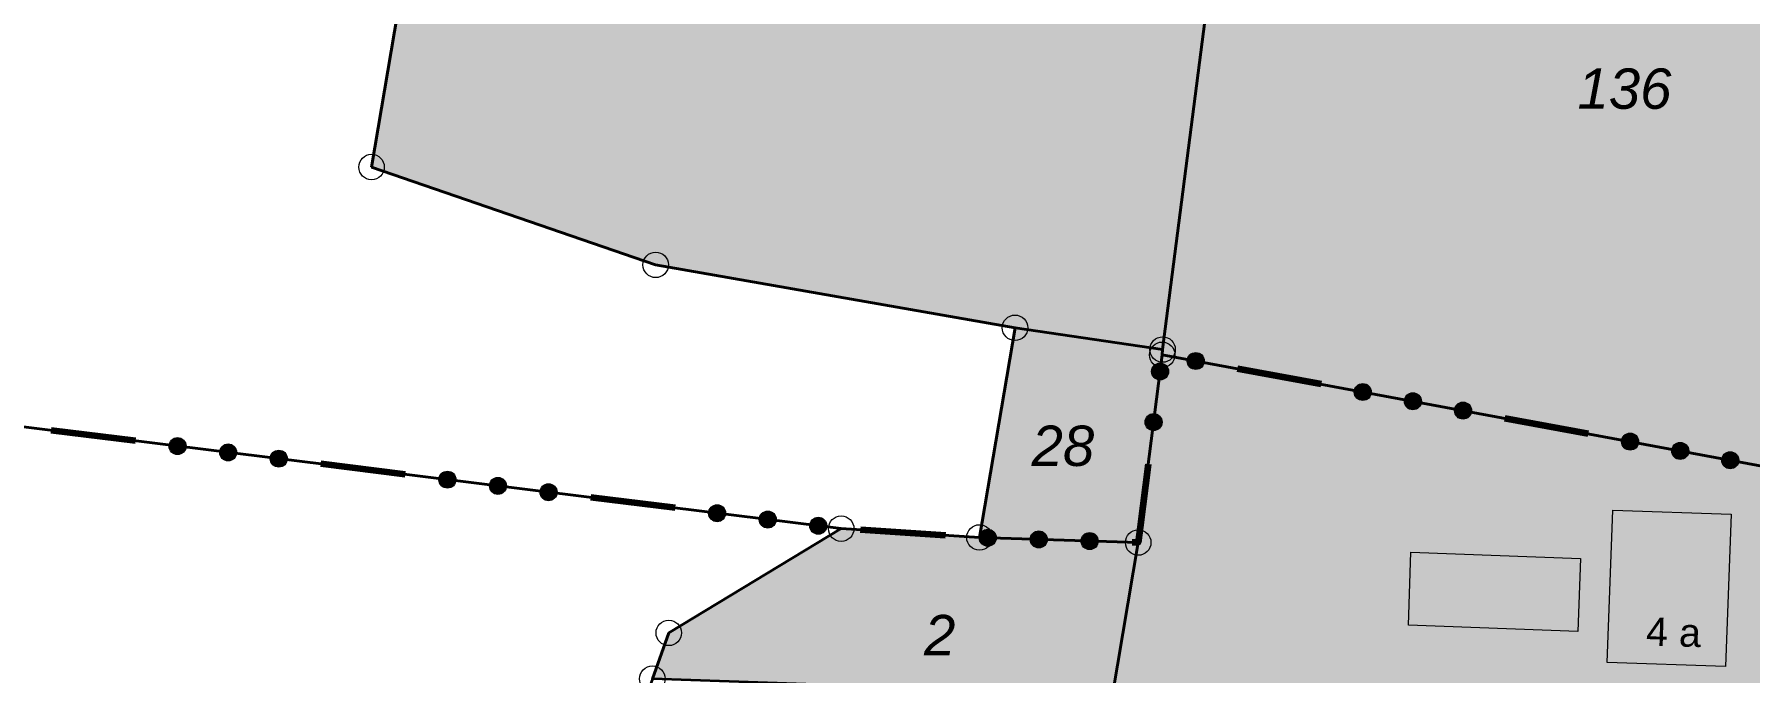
# Model space of a CAD drawing. Header units: inches. Extents: x -769 to 2065, y -580 to 2254.
# Drawn here: x 286.9 to 573.1, y 946.9 to 1053.3 of the extents above; entities that cross this region are included whole.
import ezdxf

# ---------------------------------------------------------------- set-up
doc = ezdxf.new("R2010")
doc.units = ezdxf.units.IN
doc.header["$MEASUREMENT"] = 0
doc.layers.add('Layer 1', color=7, linetype='Continuous')

# ---------------------------------------------------------------- blocks, each defined once
blk = doc.blocks.new('block 3')
at = {"layer": 'Layer 1', "true_color": 0xf2e2c9}
h = blk.add_hatch(color=254, dxfattribs=at)
h.dxf.hatch_style = 2
h.paths.add_polyline_path([(489.04, 1108.6), (475.16, 1000.8), (450.54, 1004.43), (390.58, 1014.92), (343.18, 1031.22), (377.7, 1234.82), (496.31, 1164.76)])
at = {"layer": 'Layer 1', "true_color": 0xfff7db}
h = blk.add_hatch(color=7, dxfattribs=at)
h.dxf.hatch_style = 2
h.paths.add_polyline_path([(489.04, 1108.6), (685.73, 1083.04), (677.19, 1016.6), (653.31, 1019.83), (647.91, 977.75), (671.81, 974.72), (670.38, 963.7), (475.09, 999.92), (475.16, 1000.8)])
at = {"layer": 'Layer 1', "true_color": 0xf2f4cb}
h = blk.add_hatch(color=7, dxfattribs=at)
h.dxf.hatch_style = 2
h.paths.add_polyline_path([(450.54, 1004.43), (475.16, 1000.8), (475.09, 999.92), (471.09, 968.62), (444.61, 969.46)])
at = {"layer": 'Layer 1', "true_color": 0xfce0e0}
h = blk.add_hatch(color=254, dxfattribs=at)
h.dxf.hatch_style = 2
h.paths.add_polyline_path([(475.09, 999.92), (670.38, 963.7), (670.09, 961.51), (668.59, 956.45), (645.08, 934.86), (564.68, 863.91), (495.44, 942.26), (466.8, 943.26), (471.09, 968.62)])
at = {"layer": 'Layer 1', "true_color": 0xf4f4f4}
h = blk.add_hatch(color=7, dxfattribs=at)
h.dxf.hatch_style = 2
h.paths.add_polyline_path([(421.53, 970.94), (444.61, 969.46), (471.09, 968.62), (466.8, 943.26), (390.03, 945.92), (392.77, 953.56)])
at = {"layer": 'Layer 1', "lineweight": 0}
for points in [[(489.04, 1108.6), (475.16, 1000.8), (450.54, 1004.43), (390.58, 1014.92), (343.18, 1031.22), (377.7, 1234.82), (496.31, 1164.76), (489.04, 1108.6)], [(489.04, 1108.6), (685.73, 1083.04), (677.19, 1016.6), (653.31, 1019.83), (647.91, 977.75), (671.81, 974.72), (670.38, 963.7), (475.09, 999.92), (475.16, 1000.8), (489.04, 1108.6)], [(450.54, 1004.43), (475.16, 1000.8), (475.09, 999.92), (471.09, 968.62), (444.61, 969.46), (450.54, 1004.43)], [(475.09, 999.92), (670.38, 963.7), (670.09, 961.51), (668.59, 956.45), (645.08, 934.86), (564.68, 863.91), (495.44, 942.26), (466.8, 943.26), (471.09, 968.62), (475.09, 999.92)], [(421.53, 970.94), (444.61, 969.46), (471.09, 968.62), (466.8, 943.26), (390.03, 945.92), (392.77, 953.56), (421.53, 970.94)]]:
    blk.add_lwpolyline(points, dxfattribs=at)
blk = doc.blocks.new('block 4')
at = {"layer": 'Layer 1', "color": 253, "lineweight": 18, "true_color": 0xb2b2b2}
for points in [[(224.23, 995.47), (231.33, 1039), (227.61, 1039.83), (179.27, 1051.95), (226.41, 1345.43), (377.7, 1234.82), (343.18, 1031.22), (390.58, 1014.92), (450.54, 1004.43), (444.61, 969.46), (421.53, 970.94), (224.23, 995.47)], [(489.04, 1108.6), (475.16, 1000.8), (450.54, 1004.43), (390.58, 1014.92), (343.18, 1031.22), (377.7, 1234.82), (496.31, 1164.76), (489.04, 1108.6)], [(489.04, 1108.6), (685.73, 1083.04), (677.19, 1016.6), (653.31, 1019.83), (647.91, 977.75), (671.81, 974.72), (670.38, 963.7), (475.09, 999.92), (475.16, 1000.8), (489.04, 1108.6)], [(450.54, 1004.43), (475.16, 1000.8), (475.09, 999.92), (471.09, 968.62), (444.61, 969.46), (450.54, 1004.43)], [(475.09, 999.92), (670.38, 963.7), (670.09, 961.51), (668.59, 956.45), (645.08, 934.86), (564.68, 863.91), (495.44, 942.26), (466.8, 943.26), (471.09, 968.62), (475.09, 999.92)], [(190.61, 738.86), (224.23, 733.64), (235.72, 802.3), (223.8, 804.31), (228.66, 836.29), (226.87, 836.58), (246.59, 961.95), (219.45, 966.15), (224.23, 995.47), (421.53, 970.94), (392.77, 953.56), (390.03, 945.92), (384.6, 931.34), (348.62, 729.8), (345.38, 711.65), (322.95, 573.6)], [(421.53, 970.94), (444.61, 969.46), (471.09, 968.62), (466.8, 943.26), (390.03, 945.92), (392.77, 953.56), (421.53, 970.94)]]:
    blk.add_lwpolyline(points, dxfattribs=at)
blk = doc.blocks.new('block 10')
at = {"layer": 'Layer 1', "true_color": 0xb2b2b2}
h = blk.add_hatch(color=253, dxfattribs=at)
h.dxf.hatch_style = 2
h.paths.add_polyline_path([(550.25, 974.02), (570.02, 973.35), (569.06, 947.94), (549.31, 948.6)])
at = {"layer": 'Layer 1', "true_color": 0xe5e5e5}
h = blk.add_hatch(color=254, dxfattribs=at)
h.dxf.hatch_style = 2
h.paths.add_polyline_path([(516.6, 967), (544.9, 965.98), (544.46, 953.8), (516.16, 954.82)])
at = {"layer": 'Layer 1', "lineweight": 0}
for points in [[(550.25, 974.02), (570.02, 973.35), (569.06, 947.94), (549.31, 948.6), (550.25, 974.02)], [(516.6, 967), (544.9, 965.98), (544.46, 953.8), (516.16, 954.82), (516.6, 967)]]:
    blk.add_lwpolyline(points, dxfattribs=at)
blk = doc.blocks.new('block 11')
at = {"layer": 'Layer 1', "color": 7, "lineweight": 18, "true_color": 0xffffff}
for points in [[(550.25, 974.02), (570.02, 973.35), (569.06, 947.94), (549.31, 948.6), (550.25, 974.02)], [(516.6, 967), (544.9, 965.98), (544.46, 953.8), (516.16, 954.82), (516.6, 967)]]:
    blk.add_lwpolyline(points, dxfattribs=at)
blk = doc.blocks.new('block 13')
at = {"layer": 'Layer 1', "color": 7, "true_color": 0xffffff, "insert": (555.76, 951.4), "char_height": 4.7147, "attachment_point": 7, "rotation": 358.2816}
blk.add_mtext('\\fArialP61|b0|i0|c0|p34;\\W1;4 a', dxfattribs=at)
blk = doc.blocks.new('block 15')
at = {"layer": 'Layer 1', "true_color": 0xdb70a0}
h = blk.add_hatch(color=233, dxfattribs=at)
h.dxf.hatch_style = 2
edge = h.paths.add_edge_path()
edge.add_spline(control_points=[(482.1, 998.88), (482.1, 999.67), (481.47, 1000.3), (480.69, 1000.3), (479.9, 1000.3), (479.27, 999.67), (479.27, 998.88), (479.27, 998.1), (479.9, 997.47), (480.69, 997.47), (481.47, 997.47), (482.1, 998.1), (482.1, 998.88)], knot_values=[0, 0, 0, 0, 1, 1, 1, 2, 2, 2, 3, 3, 3, 4, 4, 4, 4], degree=3, periodic=1)
h = blk.add_hatch(color=233, dxfattribs=at)
h.dxf.hatch_style = 2
edge = h.paths.add_edge_path()
edge.add_spline(control_points=[(482.1, 998.88), (482.1, 999.67), (481.47, 1000.3), (480.69, 1000.3), (479.9, 1000.3), (479.27, 999.67), (479.27, 998.88), (479.27, 998.1), (479.9, 997.47), (480.69, 997.47), (481.47, 997.47), (482.1, 998.1), (482.1, 998.88)], knot_values=[0, 0, 0, 0, 1, 1, 1, 2, 2, 2, 3, 3, 3, 4, 4, 4, 4], degree=3, periodic=1)
h = blk.add_hatch(color=233, dxfattribs=at)
h.dxf.hatch_style = 2
edge = h.paths.add_edge_path()
edge.add_spline(control_points=[(476.15, 997.13), (476.15, 997.92), (475.52, 998.55), (474.73, 998.55), (473.95, 998.55), (473.32, 997.92), (473.32, 997.13), (473.32, 996.35), (473.95, 995.72), (474.73, 995.72), (475.52, 995.72), (476.15, 996.35), (476.15, 997.13)], knot_values=[0, 0, 0, 0, 1, 1, 1, 2, 2, 2, 3, 3, 3, 4, 4, 4, 4], degree=3, periodic=1)
h = blk.add_hatch(color=233, dxfattribs=at)
h.dxf.hatch_style = 2
edge = h.paths.add_edge_path()
edge.add_spline(control_points=[(476.15, 997.13), (476.15, 997.92), (475.52, 998.55), (474.73, 998.55), (473.95, 998.55), (473.32, 997.92), (473.32, 997.13), (473.32, 996.35), (473.95, 995.72), (474.73, 995.72), (475.52, 995.72), (476.15, 996.35), (476.15, 997.13)], knot_values=[0, 0, 0, 0, 1, 1, 1, 2, 2, 2, 3, 3, 3, 4, 4, 4, 4], degree=3, periodic=1)
h = blk.add_hatch(color=233, dxfattribs=at)
h.dxf.hatch_style = 2
edge = h.paths.add_edge_path()
edge.add_spline(control_points=[(509.97, 993.71), (509.97, 994.5), (509.34, 995.13), (508.56, 995.13), (507.77, 995.13), (507.14, 994.5), (507.14, 993.71), (507.14, 992.93), (507.77, 992.3), (508.56, 992.3), (509.34, 992.3), (509.97, 992.93), (509.97, 993.71)], knot_values=[0, 0, 0, 0, 1, 1, 1, 2, 2, 2, 3, 3, 3, 4, 4, 4, 4], degree=3, periodic=1)
h = blk.add_hatch(color=233, dxfattribs=at)
h.dxf.hatch_style = 2
edge = h.paths.add_edge_path()
edge.add_spline(control_points=[(518.34, 992.16), (518.34, 992.95), (517.7, 993.58), (516.92, 993.58), (516.14, 993.58), (515.5, 992.95), (515.5, 992.16), (515.5, 991.38), (516.14, 990.75), (516.92, 990.75), (517.7, 990.75), (518.34, 991.38), (518.34, 992.16)], knot_values=[0, 0, 0, 0, 1, 1, 1, 2, 2, 2, 3, 3, 3, 4, 4, 4, 4], degree=3, periodic=1)
h = blk.add_hatch(color=233, dxfattribs=at)
h.dxf.hatch_style = 2
edge = h.paths.add_edge_path()
edge.add_spline(control_points=[(526.7, 990.61), (526.7, 991.39), (526.06, 992.03), (525.28, 992.03), (524.5, 992.03), (523.86, 991.39), (523.86, 990.61), (523.86, 989.83), (524.5, 989.19), (525.28, 989.19), (526.06, 989.19), (526.7, 989.83), (526.7, 990.61)], knot_values=[0, 0, 0, 0, 1, 1, 1, 2, 2, 2, 3, 3, 3, 4, 4, 4, 4], degree=3, periodic=1)
h = blk.add_hatch(color=233, dxfattribs=at)
h.dxf.hatch_style = 2
edge = h.paths.add_edge_path()
edge.add_spline(control_points=[(475.07, 988.7), (475.07, 989.48), (474.44, 990.11), (473.66, 990.11), (472.87, 990.11), (472.24, 989.48), (472.24, 988.7), (472.24, 987.91), (472.87, 987.28), (473.66, 987.28), (474.44, 987.28), (475.07, 987.91), (475.07, 988.7)], knot_values=[0, 0, 0, 0, 1, 1, 1, 2, 2, 2, 3, 3, 3, 4, 4, 4, 4], degree=3, periodic=1)
h = blk.add_hatch(color=233, dxfattribs=at)
h.dxf.hatch_style = 2
edge = h.paths.add_edge_path()
edge.add_spline(control_points=[(475.07, 988.7), (475.07, 989.48), (474.44, 990.11), (473.66, 990.11), (472.87, 990.11), (472.24, 989.48), (472.24, 988.7), (472.24, 987.91), (472.87, 987.28), (473.66, 987.28), (474.44, 987.28), (475.07, 987.91), (475.07, 988.7)], knot_values=[0, 0, 0, 0, 1, 1, 1, 2, 2, 2, 3, 3, 3, 4, 4, 4, 4], degree=3, periodic=1)
h = blk.add_hatch(color=233, dxfattribs=at)
h.dxf.hatch_style = 2
edge = h.paths.add_edge_path()
edge.add_spline(control_points=[(312.23, 984.7), (312.23, 985.48), (311.6, 986.12), (310.82, 986.12), (310.03, 986.12), (309.4, 985.48), (309.4, 984.7), (309.4, 983.92), (310.03, 983.28), (310.82, 983.28), (311.6, 983.28), (312.23, 983.92), (312.23, 984.7)], knot_values=[0, 0, 0, 0, 1, 1, 1, 2, 2, 2, 3, 3, 3, 4, 4, 4, 4], degree=3, periodic=1)
h = blk.add_hatch(color=233, dxfattribs=at)
h.dxf.hatch_style = 2
edge = h.paths.add_edge_path()
edge.add_spline(control_points=[(320.67, 983.65), (320.67, 984.43), (320.04, 985.07), (319.27, 985.07), (318.48, 985.07), (317.84, 984.43), (317.84, 983.65), (317.84, 982.87), (318.48, 982.23), (319.27, 982.23), (320.04, 982.23), (320.67, 982.87), (320.67, 983.65)], knot_values=[0, 0, 0, 0, 1, 1, 1, 2, 2, 2, 3, 3, 3, 4, 4, 4, 4], degree=3, periodic=1)
h = blk.add_hatch(color=233, dxfattribs=at)
h.dxf.hatch_style = 2
edge = h.paths.add_edge_path()
edge.add_spline(control_points=[(554.57, 985.44), (554.57, 986.22), (553.93, 986.86), (553.15, 986.86), (552.37, 986.86), (551.73, 986.22), (551.73, 985.44), (551.73, 984.66), (552.37, 984.02), (553.15, 984.02), (553.93, 984.02), (554.57, 984.66), (554.57, 985.44)], knot_values=[0, 0, 0, 0, 1, 1, 1, 2, 2, 2, 3, 3, 3, 4, 4, 4, 4], degree=3, periodic=1)
h = blk.add_hatch(color=233, dxfattribs=at)
h.dxf.hatch_style = 2
edge = h.paths.add_edge_path()
edge.add_spline(control_points=[(562.93, 983.89), (562.93, 984.67), (562.3, 985.31), (561.51, 985.31), (560.73, 985.31), (560.1, 984.67), (560.1, 983.89), (560.1, 983.11), (560.73, 982.47), (561.51, 982.47), (562.3, 982.47), (562.93, 983.11), (562.93, 983.89)], knot_values=[0, 0, 0, 0, 1, 1, 1, 2, 2, 2, 3, 3, 3, 4, 4, 4, 4], degree=3, periodic=1)
h = blk.add_hatch(color=233, dxfattribs=at)
h.dxf.hatch_style = 2
edge = h.paths.add_edge_path()
edge.add_spline(control_points=[(329.12, 982.6), (329.12, 983.39), (328.49, 984.02), (327.7, 984.02), (326.92, 984.02), (326.29, 983.39), (326.29, 982.6), (326.29, 981.82), (326.92, 981.19), (327.7, 981.19), (328.49, 981.19), (329.12, 981.82), (329.12, 982.6)], knot_values=[0, 0, 0, 0, 1, 1, 1, 2, 2, 2, 3, 3, 3, 4, 4, 4, 4], degree=3, periodic=1)
h = blk.add_hatch(color=233, dxfattribs=at)
h.dxf.hatch_style = 2
edge = h.paths.add_edge_path()
edge.add_spline(control_points=[(571.29, 982.34), (571.29, 983.12), (570.66, 983.76), (569.87, 983.76), (569.09, 983.76), (568.46, 983.12), (568.46, 982.34), (568.46, 981.56), (569.09, 980.92), (569.87, 980.92), (570.66, 980.92), (571.29, 981.56), (571.29, 982.34)], knot_values=[0, 0, 0, 0, 1, 1, 1, 2, 2, 2, 3, 3, 3, 4, 4, 4, 4], degree=3, periodic=1)
h = blk.add_hatch(color=233, dxfattribs=at)
h.dxf.hatch_style = 2
edge = h.paths.add_edge_path()
edge.add_spline(control_points=[(357.25, 979.1), (357.25, 979.89), (356.62, 980.52), (355.84, 980.52), (355.05, 980.52), (354.42, 979.89), (354.42, 979.1), (354.42, 978.32), (355.05, 977.69), (355.84, 977.69), (356.62, 977.69), (357.25, 978.32), (357.25, 979.1)], knot_values=[0, 0, 0, 0, 1, 1, 1, 2, 2, 2, 3, 3, 3, 4, 4, 4, 4], degree=3, periodic=1)
h = blk.add_hatch(color=233, dxfattribs=at)
h.dxf.hatch_style = 2
edge = h.paths.add_edge_path()
edge.add_spline(control_points=[(365.69, 978.06), (365.69, 978.84), (365.06, 979.47), (364.27, 979.47), (363.49, 979.47), (362.86, 978.84), (362.86, 978.06), (362.86, 977.27), (363.49, 976.64), (364.27, 976.64), (365.06, 976.64), (365.69, 977.27), (365.69, 978.06)], knot_values=[0, 0, 0, 0, 1, 1, 1, 2, 2, 2, 3, 3, 3, 4, 4, 4, 4], degree=3, periodic=1)
h = blk.add_hatch(color=233, dxfattribs=at)
h.dxf.hatch_style = 2
edge = h.paths.add_edge_path()
edge.add_spline(control_points=[(374.13, 977), (374.13, 977.79), (373.5, 978.42), (372.71, 978.42), (371.93, 978.42), (371.3, 977.79), (371.3, 977), (371.3, 976.22), (371.93, 975.59), (372.71, 975.59), (373.5, 975.59), (374.13, 976.22), (374.13, 977)], knot_values=[0, 0, 0, 0, 1, 1, 1, 2, 2, 2, 3, 3, 3, 4, 4, 4, 4], degree=3, periodic=1)
h = blk.add_hatch(color=233, dxfattribs=at)
h.dxf.hatch_style = 2
edge = h.paths.add_edge_path()
edge.add_spline(control_points=[(402.26, 973.51), (402.26, 974.29), (401.62, 974.93), (400.84, 974.93), (400.06, 974.93), (399.42, 974.29), (399.42, 973.51), (399.42, 972.73), (400.06, 972.09), (400.84, 972.09), (401.62, 972.09), (402.26, 972.73), (402.26, 973.51)], knot_values=[0, 0, 0, 0, 1, 1, 1, 2, 2, 2, 3, 3, 3, 4, 4, 4, 4], degree=3, periodic=1)
h = blk.add_hatch(color=233, dxfattribs=at)
h.dxf.hatch_style = 2
edge = h.paths.add_edge_path()
edge.add_spline(control_points=[(410.7, 972.46), (410.7, 973.24), (410.06, 973.87), (409.28, 973.87), (408.5, 973.87), (407.86, 973.24), (407.86, 972.46), (407.86, 971.67), (408.5, 971.04), (409.28, 971.04), (410.06, 971.04), (410.7, 971.67), (410.7, 972.46)], knot_values=[0, 0, 0, 0, 1, 1, 1, 2, 2, 2, 3, 3, 3, 4, 4, 4, 4], degree=3, periodic=1)
h = blk.add_hatch(color=233, dxfattribs=at)
h.dxf.hatch_style = 2
edge = h.paths.add_edge_path()
edge.add_spline(control_points=[(419.14, 971.41), (419.14, 972.19), (418.5, 972.83), (417.72, 972.83), (416.94, 972.83), (416.3, 972.19), (416.3, 971.41), (416.3, 970.63), (416.94, 969.99), (417.72, 969.99), (418.5, 969.99), (419.14, 970.63), (419.14, 971.41)], knot_values=[0, 0, 0, 0, 1, 1, 1, 2, 2, 2, 3, 3, 3, 4, 4, 4, 4], degree=3, periodic=1)
h = blk.add_hatch(color=233, dxfattribs=at)
h.dxf.hatch_style = 2
edge = h.paths.add_edge_path()
edge.add_spline(control_points=[(447.41, 969.42), (447.41, 970.2), (446.77, 970.84), (445.99, 970.84), (445.21, 970.84), (444.57, 970.2), (444.57, 969.42), (444.57, 968.64), (445.21, 968), (445.99, 968), (446.77, 968), (447.41, 968.64), (447.41, 969.42)], knot_values=[0, 0, 0, 0, 1, 1, 1, 2, 2, 2, 3, 3, 3, 4, 4, 4, 4], degree=3, periodic=1)
h = blk.add_hatch(color=233, dxfattribs=at)
h.dxf.hatch_style = 2
edge = h.paths.add_edge_path()
edge.add_spline(control_points=[(447.41, 969.42), (447.41, 970.2), (446.77, 970.84), (445.99, 970.84), (445.21, 970.84), (444.57, 970.2), (444.57, 969.42), (444.57, 968.64), (445.21, 968), (445.99, 968), (446.77, 968), (447.41, 968.64), (447.41, 969.42)], knot_values=[0, 0, 0, 0, 1, 1, 1, 2, 2, 2, 3, 3, 3, 4, 4, 4, 4], degree=3, periodic=1)
h = blk.add_hatch(color=233, dxfattribs=at)
h.dxf.hatch_style = 2
edge = h.paths.add_edge_path()
edge.add_spline(control_points=[(455.91, 969.15), (455.91, 969.93), (455.27, 970.56), (454.49, 970.56), (453.71, 970.56), (453.07, 969.93), (453.07, 969.15), (453.07, 968.36), (453.71, 967.73), (454.49, 967.73), (455.27, 967.73), (455.91, 968.36), (455.91, 969.15)], knot_values=[0, 0, 0, 0, 1, 1, 1, 2, 2, 2, 3, 3, 3, 4, 4, 4, 4], degree=3, periodic=1)
h = blk.add_hatch(color=233, dxfattribs=at)
h.dxf.hatch_style = 2
edge = h.paths.add_edge_path()
edge.add_spline(control_points=[(455.91, 969.15), (455.91, 969.93), (455.27, 970.56), (454.49, 970.56), (453.71, 970.56), (453.07, 969.93), (453.07, 969.15), (453.07, 968.36), (453.71, 967.73), (454.49, 967.73), (455.27, 967.73), (455.91, 968.36), (455.91, 969.15)], knot_values=[0, 0, 0, 0, 1, 1, 1, 2, 2, 2, 3, 3, 3, 4, 4, 4, 4], degree=3, periodic=1)
h = blk.add_hatch(color=233, dxfattribs=at)
h.dxf.hatch_style = 2
edge = h.paths.add_edge_path()
edge.add_spline(control_points=[(464.41, 968.88), (464.41, 969.66), (463.77, 970.29), (462.99, 970.29), (462.21, 970.29), (461.57, 969.66), (461.57, 968.88), (461.57, 968.09), (462.21, 967.46), (462.99, 967.46), (463.77, 967.46), (464.41, 968.09), (464.41, 968.88)], knot_values=[0, 0, 0, 0, 1, 1, 1, 2, 2, 2, 3, 3, 3, 4, 4, 4, 4], degree=3, periodic=1)
h = blk.add_hatch(color=233, dxfattribs=at)
h.dxf.hatch_style = 2
edge = h.paths.add_edge_path()
edge.add_spline(control_points=[(464.41, 968.88), (464.41, 969.66), (463.77, 970.29), (462.99, 970.29), (462.21, 970.29), (461.57, 969.66), (461.57, 968.88), (461.57, 968.09), (462.21, 967.46), (462.99, 967.46), (463.77, 967.46), (464.41, 968.09), (464.41, 968.88)], knot_values=[0, 0, 0, 0, 1, 1, 1, 2, 2, 2, 3, 3, 3, 4, 4, 4, 4], degree=3, periodic=1)
at = {"layer": 'Layer 1', "color": 233, "lineweight": 100, "true_color": 0xdb70a0}
for points in [[(501.59, 995.01), (487.65, 997.59)], [(501.59, 995.01), (487.65, 997.59)], [(546.18, 986.73), (532.25, 989.32)], [(303.78, 985.57), (289.72, 987.32)], [(348.8, 979.98), (334.74, 981.73)], [(472.76, 981.67), (471.42, 971.18), (471.09, 968.62), (470.07, 968.65)], [(472.76, 981.67), (471.42, 971.18), (471.09, 968.62), (470.07, 968.65)], [(393.81, 974.38), (379.75, 976.13)], [(438.92, 969.82), (424.77, 970.73)]]:
    blk.add_lwpolyline(points, dxfattribs=at)
at = {"layer": 'Layer 1', "lineweight": 0}
for points in [[(482.1, 998.88), (482.1, 999.67), (481.47, 1000.3), (480.69, 1000.3), (479.9, 1000.3), (479.27, 999.67), (479.27, 998.88), (479.27, 998.1), (479.9, 997.47), (480.69, 997.47), (481.47, 997.47), (482.1, 998.1), (482.1, 998.88)], [(482.1, 998.88), (482.1, 999.67), (481.47, 1000.3), (480.69, 1000.3), (479.9, 1000.3), (479.27, 999.67), (479.27, 998.88), (479.27, 998.1), (479.9, 997.47), (480.69, 997.47), (481.47, 997.47), (482.1, 998.1), (482.1, 998.88)], [(476.15, 997.13), (476.15, 997.92), (475.52, 998.55), (474.73, 998.55), (473.95, 998.55), (473.32, 997.92), (473.32, 997.13), (473.32, 996.35), (473.95, 995.72), (474.73, 995.72), (475.52, 995.72), (476.15, 996.35), (476.15, 997.13)], [(476.15, 997.13), (476.15, 997.92), (475.52, 998.55), (474.73, 998.55), (473.95, 998.55), (473.32, 997.92), (473.32, 997.13), (473.32, 996.35), (473.95, 995.72), (474.73, 995.72), (475.52, 995.72), (476.15, 996.35), (476.15, 997.13)], [(509.97, 993.71), (509.97, 994.5), (509.34, 995.13), (508.56, 995.13), (507.77, 995.13), (507.14, 994.5), (507.14, 993.71), (507.14, 992.93), (507.77, 992.3), (508.56, 992.3), (509.34, 992.3), (509.97, 992.93), (509.97, 993.71)], [(518.34, 992.16), (518.34, 992.95), (517.7, 993.58), (516.92, 993.58), (516.14, 993.58), (515.5, 992.95), (515.5, 992.16), (515.5, 991.38), (516.14, 990.75), (516.92, 990.75), (517.7, 990.75), (518.34, 991.38), (518.34, 992.16)], [(526.7, 990.61), (526.7, 991.39), (526.06, 992.03), (525.28, 992.03), (524.5, 992.03), (523.86, 991.39), (523.86, 990.61), (523.86, 989.83), (524.5, 989.19), (525.28, 989.19), (526.06, 989.19), (526.7, 989.83), (526.7, 990.61)], [(475.07, 988.7), (475.07, 989.48), (474.44, 990.11), (473.66, 990.11), (472.87, 990.11), (472.24, 989.48), (472.24, 988.7), (472.24, 987.91), (472.87, 987.28), (473.66, 987.28), (474.44, 987.28), (475.07, 987.91), (475.07, 988.7)], [(475.07, 988.7), (475.07, 989.48), (474.44, 990.11), (473.66, 990.11), (472.87, 990.11), (472.24, 989.48), (472.24, 988.7), (472.24, 987.91), (472.87, 987.28), (473.66, 987.28), (474.44, 987.28), (475.07, 987.91), (475.07, 988.7)], [(312.23, 984.7), (312.23, 985.48), (311.6, 986.12), (310.82, 986.12), (310.03, 986.12), (309.4, 985.48), (309.4, 984.7), (309.4, 983.92), (310.03, 983.28), (310.82, 983.28), (311.6, 983.28), (312.23, 983.92), (312.23, 984.7)], [(320.67, 983.65), (320.67, 984.43), (320.04, 985.07), (319.27, 985.07), (318.48, 985.07), (317.84, 984.43), (317.84, 983.65), (317.84, 982.87), (318.48, 982.23), (319.27, 982.23), (320.04, 982.23), (320.67, 982.87), (320.67, 983.65)], [(554.57, 985.44), (554.57, 986.22), (553.93, 986.86), (553.15, 986.86), (552.37, 986.86), (551.73, 986.22), (551.73, 985.44), (551.73, 984.66), (552.37, 984.02), (553.15, 984.02), (553.93, 984.02), (554.57, 984.66), (554.57, 985.44)], [(562.93, 983.89), (562.93, 984.67), (562.3, 985.31), (561.51, 985.31), (560.73, 985.31), (560.1, 984.67), (560.1, 983.89), (560.1, 983.11), (560.73, 982.47), (561.51, 982.47), (562.3, 982.47), (562.93, 983.11), (562.93, 983.89)], [(329.12, 982.6), (329.12, 983.39), (328.49, 984.02), (327.7, 984.02), (326.92, 984.02), (326.29, 983.39), (326.29, 982.6), (326.29, 981.82), (326.92, 981.19), (327.7, 981.19), (328.49, 981.19), (329.12, 981.82), (329.12, 982.6)], [(571.29, 982.34), (571.29, 983.12), (570.66, 983.76), (569.87, 983.76), (569.09, 983.76), (568.46, 983.12), (568.46, 982.34), (568.46, 981.56), (569.09, 980.92), (569.87, 980.92), (570.66, 980.92), (571.29, 981.56), (571.29, 982.34)], [(357.25, 979.1), (357.25, 979.89), (356.62, 980.52), (355.84, 980.52), (355.05, 980.52), (354.42, 979.89), (354.42, 979.1), (354.42, 978.32), (355.05, 977.69), (355.84, 977.69), (356.62, 977.69), (357.25, 978.32), (357.25, 979.1)], [(365.69, 978.06), (365.69, 978.84), (365.06, 979.47), (364.27, 979.47), (363.49, 979.47), (362.86, 978.84), (362.86, 978.06), (362.86, 977.27), (363.49, 976.64), (364.27, 976.64), (365.06, 976.64), (365.69, 977.27), (365.69, 978.06)], [(374.13, 977), (374.13, 977.79), (373.5, 978.42), (372.71, 978.42), (371.93, 978.42), (371.3, 977.79), (371.3, 977), (371.3, 976.22), (371.93, 975.59), (372.71, 975.59), (373.5, 975.59), (374.13, 976.22), (374.13, 977)], [(402.26, 973.51), (402.26, 974.29), (401.62, 974.93), (400.84, 974.93), (400.06, 974.93), (399.42, 974.29), (399.42, 973.51), (399.42, 972.73), (400.06, 972.09), (400.84, 972.09), (401.62, 972.09), (402.26, 972.73), (402.26, 973.51)], [(410.7, 972.46), (410.7, 973.24), (410.06, 973.87), (409.28, 973.87), (408.5, 973.87), (407.86, 973.24), (407.86, 972.46), (407.86, 971.67), (408.5, 971.04), (409.28, 971.04), (410.06, 971.04), (410.7, 971.67), (410.7, 972.46)], [(419.14, 971.41), (419.14, 972.19), (418.5, 972.83), (417.72, 972.83), (416.94, 972.83), (416.3, 972.19), (416.3, 971.41), (416.3, 970.63), (416.94, 969.99), (417.72, 969.99), (418.5, 969.99), (419.14, 970.63), (419.14, 971.41)], [(447.41, 969.42), (447.41, 970.2), (446.77, 970.84), (445.99, 970.84), (445.21, 970.84), (444.57, 970.2), (444.57, 969.42), (444.57, 968.64), (445.21, 968), (445.99, 968), (446.77, 968), (447.41, 968.64), (447.41, 969.42)], [(447.41, 969.42), (447.41, 970.2), (446.77, 970.84), (445.99, 970.84), (445.21, 970.84), (444.57, 970.2), (444.57, 969.42), (444.57, 968.64), (445.21, 968), (445.99, 968), (446.77, 968), (447.41, 968.64), (447.41, 969.42)], [(455.91, 969.15), (455.91, 969.93), (455.27, 970.56), (454.49, 970.56), (453.71, 970.56), (453.07, 969.93), (453.07, 969.15), (453.07, 968.36), (453.71, 967.73), (454.49, 967.73), (455.27, 967.73), (455.91, 968.36), (455.91, 969.15)], [(455.91, 969.15), (455.91, 969.93), (455.27, 970.56), (454.49, 970.56), (453.71, 970.56), (453.07, 969.93), (453.07, 969.15), (453.07, 968.36), (453.71, 967.73), (454.49, 967.73), (455.27, 967.73), (455.91, 968.36), (455.91, 969.15)], [(464.41, 968.88), (464.41, 969.66), (463.77, 970.29), (462.99, 970.29), (462.21, 970.29), (461.57, 969.66), (461.57, 968.88), (461.57, 968.09), (462.21, 967.46), (462.99, 967.46), (463.77, 967.46), (464.41, 968.09), (464.41, 968.88)], [(464.41, 968.88), (464.41, 969.66), (463.77, 970.29), (462.99, 970.29), (462.21, 970.29), (461.57, 969.66), (461.57, 968.88), (461.57, 968.09), (462.21, 967.46), (462.99, 967.46), (463.77, 967.46), (464.41, 968.09), (464.41, 968.88)]]:
    blk.add_open_spline(points, degree=3, knots=[0, 0, 0, 0, 1, 1, 1, 2, 2, 2, 3, 3, 3, 4, 4, 4, 4], dxfattribs=at)
blk = doc.blocks.new('block 17')
at = {"layer": 'Layer 1', "color": 7, "lineweight": 35, "true_color": 0xffffff}
for points in [[(343.18, 1031.22), (390.58, 1014.92), (450.54, 1004.43), (444.61, 969.46), (421.53, 970.94), (224.23, 995.47), (231.33, 1039), (227.61, 1039.83), (179.27, 1051.95), (226.41, 1345.43), (377.7, 1234.82), (343.18, 1031.22)], [(343.18, 1031.22), (377.7, 1234.82), (496.31, 1164.76), (489.04, 1108.6), (475.16, 1000.8), (450.54, 1004.43), (390.58, 1014.92), (343.18, 1031.22)], [(489.04, 1108.6), (685.73, 1083.04), (677.19, 1016.6), (653.31, 1019.83), (647.91, 977.75), (671.81, 974.72), (670.38, 963.7), (475.09, 999.92), (475.16, 1000.8), (489.04, 1108.6)], [(444.61, 969.46), (450.54, 1004.43), (475.16, 1000.8), (475.09, 999.92), (471.09, 968.62), (444.61, 969.46)], [(466.8, 943.26), (471.09, 968.62), (475.09, 999.92), (670.38, 963.7), (670.09, 961.51), (668.59, 956.45), (645.08, 934.86), (644.28, 937.12), (495.44, 942.26), (466.8, 943.26)], [(190.61, 738.86), (224.23, 733.64), (235.72, 802.3), (223.8, 804.31), (228.66, 836.29), (226.87, 836.58), (246.59, 961.95), (219.45, 966.15), (224.23, 995.47), (421.53, 970.94), (392.77, 953.56), (390.03, 945.92), (384.6, 931.34), (348.62, 729.8), (345.38, 711.65), (322.95, 573.6)], [(390.03, 945.92), (392.77, 953.56), (421.53, 970.94), (444.61, 969.46), (471.09, 968.62), (466.8, 943.26), (390.03, 945.92)]]:
    blk.add_lwpolyline(points, dxfattribs=at)
at = {"layer": 'Layer 1', "color": 7, "true_color": 0xffffff, "char_height": 6.7323, "attachment_point": 7}
for s, insert in [('\\fArialP62|b0|i1|c0|p34;\\W1;136', (544.37, 1040.83)), ('\\fArialP62|b0|i1|c0|p34;\\W1;28', (453.3, 981.29)), ('\\fArialP62|b0|i1|c0|p34;\\W1;2', (435.36, 949.82))]:
    blk.add_mtext(s, dxfattribs=dict(at, insert=insert))
blk = doc.blocks.new('block 18')
at = {"layer": 'Layer 1', "lineweight": 0}
for points in [[(345.31, 1031.22), (345.31, 1032.39), (344.36, 1033.35), (343.18, 1033.35), (342.01, 1033.35), (341.06, 1032.39), (341.06, 1031.22), (341.06, 1030.05), (342.01, 1029.09), (343.18, 1029.09), (344.36, 1029.09), (345.31, 1030.05), (345.31, 1031.22)], [(392.71, 1014.92), (392.71, 1016.09), (391.76, 1017.04), (390.58, 1017.04), (389.41, 1017.04), (388.46, 1016.09), (388.46, 1014.92), (388.46, 1013.74), (389.41, 1012.79), (390.58, 1012.79), (391.76, 1012.79), (392.71, 1013.74), (392.71, 1014.92)], [(452.66, 1004.43), (452.66, 1005.6), (451.71, 1006.55), (450.54, 1006.55), (449.36, 1006.55), (448.41, 1005.6), (448.41, 1004.43), (448.41, 1003.25), (449.36, 1002.3), (450.54, 1002.3), (451.71, 1002.3), (452.66, 1003.25), (452.66, 1004.43)], [(477.22, 999.92), (477.22, 1001.1), (476.27, 1002.05), (475.09, 1002.05), (473.92, 1002.05), (472.97, 1001.1), (472.97, 999.92), (472.97, 998.75), (473.92, 997.8), (475.09, 997.8), (476.27, 997.8), (477.22, 998.75), (477.22, 999.92)], [(477.28, 1000.8), (477.28, 1001.97), (476.33, 1002.92), (475.16, 1002.92), (473.98, 1002.92), (473.03, 1001.97), (473.03, 1000.8), (473.03, 999.62), (473.98, 998.67), (475.16, 998.67), (476.33, 998.67), (477.28, 999.62), (477.28, 1000.8)], [(423.66, 970.94), (423.66, 972.11), (422.71, 973.06), (421.53, 973.06), (420.36, 973.06), (419.41, 972.11), (419.41, 970.94), (419.41, 969.76), (420.36, 968.81), (421.53, 968.81), (422.71, 968.81), (423.66, 969.76), (423.66, 970.94)], [(446.73, 969.46), (446.73, 970.64), (445.78, 971.59), (444.61, 971.59), (443.43, 971.59), (442.48, 970.64), (442.48, 969.46), (442.48, 968.29), (443.43, 967.34), (444.61, 967.34), (445.78, 967.34), (446.73, 968.29), (446.73, 969.46)], [(473.22, 968.62), (473.22, 969.79), (472.26, 970.75), (471.09, 970.75), (469.92, 970.75), (468.96, 969.79), (468.96, 968.62), (468.96, 967.45), (469.92, 966.49), (471.09, 966.49), (472.26, 966.49), (473.22, 967.45), (473.22, 968.62)], [(394.89, 953.56), (394.89, 954.73), (393.94, 955.68), (392.77, 955.68), (391.59, 955.68), (390.64, 954.73), (390.64, 953.56), (390.64, 952.38), (391.59, 951.43), (392.77, 951.43), (393.94, 951.43), (394.89, 952.38), (394.89, 953.56)], [(392.15, 945.92), (392.15, 947.09), (391.2, 948.05), (390.03, 948.05), (388.85, 948.05), (387.9, 947.09), (387.9, 945.92), (387.9, 944.75), (388.85, 943.79), (390.03, 943.79), (391.2, 943.79), (392.15, 944.75), (392.15, 945.92)]]:
    blk.add_open_spline(points, degree=3, knots=[0, 0, 0, 0, 1, 1, 1, 2, 2, 2, 3, 3, 3, 4, 4, 4, 4], dxfattribs=at)
at = {"layer": 'Layer 1', "color": 7, "lineweight": 18, "true_color": 0xffffff}
for points in [[(345.31, 1031.22), (345.31, 1032.39), (344.36, 1033.35), (343.18, 1033.35), (342.01, 1033.35), (341.06, 1032.39), (341.06, 1031.22), (341.06, 1030.05), (342.01, 1029.09), (343.18, 1029.09), (344.36, 1029.09), (345.31, 1030.05), (345.31, 1031.22)], [(392.71, 1014.92), (392.71, 1016.09), (391.76, 1017.04), (390.58, 1017.04), (389.41, 1017.04), (388.46, 1016.09), (388.46, 1014.92), (388.46, 1013.74), (389.41, 1012.79), (390.58, 1012.79), (391.76, 1012.79), (392.71, 1013.74), (392.71, 1014.92)], [(452.66, 1004.43), (452.66, 1005.6), (451.71, 1006.55), (450.54, 1006.55), (449.36, 1006.55), (448.41, 1005.6), (448.41, 1004.43), (448.41, 1003.25), (449.36, 1002.3), (450.54, 1002.3), (451.71, 1002.3), (452.66, 1003.25), (452.66, 1004.43)], [(477.22, 999.92), (477.22, 1001.1), (476.27, 1002.05), (475.09, 1002.05), (473.92, 1002.05), (472.97, 1001.1), (472.97, 999.92), (472.97, 998.75), (473.92, 997.8), (475.09, 997.8), (476.27, 997.8), (477.22, 998.75), (477.22, 999.92)], [(477.28, 1000.8), (477.28, 1001.97), (476.33, 1002.92), (475.16, 1002.92), (473.98, 1002.92), (473.03, 1001.97), (473.03, 1000.8), (473.03, 999.62), (473.98, 998.67), (475.16, 998.67), (476.33, 998.67), (477.28, 999.62), (477.28, 1000.8)], [(423.66, 970.94), (423.66, 972.11), (422.71, 973.06), (421.53, 973.06), (420.36, 973.06), (419.41, 972.11), (419.41, 970.94), (419.41, 969.76), (420.36, 968.81), (421.53, 968.81), (422.71, 968.81), (423.66, 969.76), (423.66, 970.94)], [(446.73, 969.46), (446.73, 970.64), (445.78, 971.59), (444.61, 971.59), (443.43, 971.59), (442.48, 970.64), (442.48, 969.46), (442.48, 968.29), (443.43, 967.34), (444.61, 967.34), (445.78, 967.34), (446.73, 968.29), (446.73, 969.46)], [(473.22, 968.62), (473.22, 969.79), (472.26, 970.75), (471.09, 970.75), (469.92, 970.75), (468.96, 969.79), (468.96, 968.62), (468.96, 967.45), (469.92, 966.49), (471.09, 966.49), (472.26, 966.49), (473.22, 967.45), (473.22, 968.62)], [(394.89, 953.56), (394.89, 954.73), (393.94, 955.68), (392.77, 955.68), (391.59, 955.68), (390.64, 954.73), (390.64, 953.56), (390.64, 952.38), (391.59, 951.43), (392.77, 951.43), (393.94, 951.43), (394.89, 952.38), (394.89, 953.56)], [(392.15, 945.92), (392.15, 947.09), (391.2, 948.05), (390.03, 948.05), (388.85, 948.05), (387.9, 947.09), (387.9, 945.92), (387.9, 944.75), (388.85, 943.79), (390.03, 943.79), (391.2, 943.79), (392.15, 944.75), (392.15, 945.92)]]:
    blk.add_open_spline(points, degree=3, knots=[0, 0, 0, 0, 1, 1, 1, 2, 2, 2, 3, 3, 3, 4, 4, 4, 4], dxfattribs=at)
blk = doc.blocks.new('block 2')
at = {"layer": 'Layer 1'}
for name in ['block 3', 'block 4', 'block 10', 'block 11', 'block 13', 'block 15', 'block 17', 'block 18']:
    blk.add_blockref(name, (0, 0), dxfattribs=at)

msp = doc.modelspace()

# ---------------------------------------------------------------- block references
at = {"layer": 'Layer 1'}
msp.add_blockref('block 2', (0, 0), dxfattribs=at)

doc.saveas('drawing.dxf')
